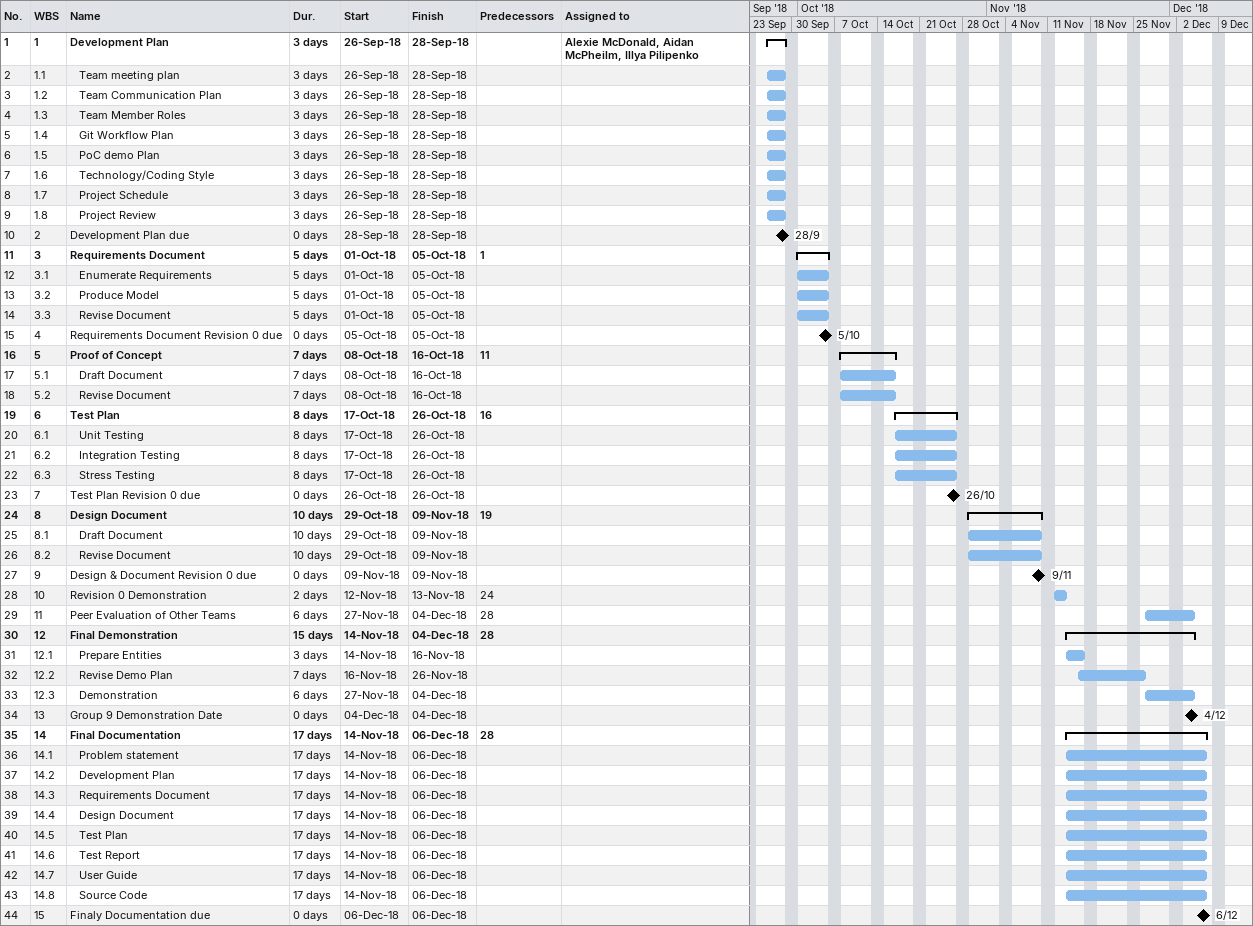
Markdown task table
| ID | WBS | Task | Duration | Start | Finish | Predecessors | Resources |
|---|---|---|---|---|---|---|---|
| 1 | 1 | **Development Plan** | 3d | 2018-09-26 | 2018-09-28 |  | Alexie McDonald, Aidan McPheilm, Illya Pilipenko |
| 2 | 1.1 | Team meeting plan | 3d | 2018-09-26 | 2018-09-28 |  |  |
| 3 | 1.2 | Team Communication Plan | 3d | 2018-09-26 | 2018-09-28 |  |  |
| 4 | 1.3 | Team Member Roles | 3d | 2018-09-26 | 2018-09-28 |  |  |
| 5 | 1.4 | Git Workflow Plan | 3d | 2018-09-26 | 2018-09-28 |  |  |
| 6 | 1.5 | PoC demo Plan | 3d | 2018-09-26 | 2018-09-28 |  |  |
| 7 | 1.6 | Technology/Coding Style | 3d | 2018-09-26 | 2018-09-28 |  |  |
| 8 | 1.7 | Project Schedule | 3d | 2018-09-26 | 2018-09-28 |  |  |
| 9 | 1.8 | Project Review | 3d | 2018-09-26 | 2018-09-28 |  |  |
| 10 | 2 | Development Plan due | 0d | 2018-09-28 | 2018-09-28 |  |  |
| 11 | 3 | **Requirements Document** | 5d | 2018-10-01 | 2018-10-05 | 1 |  |
| 12 | 3.1 | Enumerate Requirements | 5d | 2018-10-01 | 2018-10-05 |  |  |
| 13 | 3.2 | Produce Model | 5d | 2018-10-01 | 2018-10-05 |  |  |
| 14 | 3.3 | Revise Document | 5d | 2018-10-01 | 2018-10-05 |  |  |
| 15 | 4 | Requirements Document Revision 0 due | 0d | 2018-10-05 | 2018-10-05 |  |  |
| 16 | 5 | **Proof of Concept** | 7d | 2018-10-08 | 2018-10-16 | 11 |  |
| 17 | 5.1 | Draft Document | 7d | 2018-10-08 | 2018-10-16 |  |  |
| 18 | 5.2 | Revise Document | 7d | 2018-10-08 | 2018-10-16 |  |  |
| 19 | 6 | **Test Plan** | 8d | 2018-10-17 | 2018-10-26 | 16 |  |
| 20 | 6.1 | Unit Testing | 8d | 2018-10-17 | 2018-10-26 |  |  |
| 21 | 6.2 | Integration Testing | 8d | 2018-10-17 | 2018-10-26 |  |  |
| 22 | 6.3 | Stress Testing | 8d | 2018-10-17 | 2018-10-26 |  |  |
| 23 | 7 | Test Plan Revision 0 due | 0d | 2018-10-26 | 2018-10-26 |  |  |
| 24 | 8 | **Design Document** | 10d | 2018-10-29 | 2018-11-09 | 19 |  |
| 25 | 8.1 | Draft Document | 10d | 2018-10-29 | 2018-11-09 |  |  |
| 26 | 8.2 | Revise Document | 10d | 2018-10-29 | 2018-11-09 |  |  |
| 27 | 9 | Design & Document Revision 0 due | 0d | 2018-11-09 | 2018-11-09 |  |  |
| 28 | 10 | Revision 0 Demonstration | 2d | 2018-11-12 | 2018-11-13 | 24 |  |
| 29 | 11 | Peer Evaluation of Other Teams | 6d | 2018-11-27 | 2018-12-04 | 28 |  |
| 30 | 12 | **Final Demonstration** | 15d | 2018-11-14 | 2018-12-04 | 28 |  |
| 31 | 12.1 | Prepare Entities | 3d | 2018-11-14 | 2018-11-16 |  |  |
| 32 | 12.2 | Revise Demo Plan | 7d | 2018-11-16 | 2018-11-26 |  |  |
| 33 | 12.3 | Demonstration | 6d | 2018-11-27 | 2018-12-04 |  |  |
| 34 | 13 | Group 9 Demonstration Date | 0d | 2018-12-04 | 2018-12-04 |  |  |
| 35 | 14 | **Final Documentation** | 17d | 2018-11-14 | 2018-12-06 | 28 |  |
| 36 | 14.1 | Problem statement | 17d | 2018-11-14 | 2018-12-06 |  |  |
| 37 | 14.2 | Development Plan | 17d | 2018-11-14 | 2018-12-06 |  |  |
| 38 | 14.3 | Requirements Document | 17d | 2018-11-14 | 2018-12-06 |  |  |
| 39 | 14.4 | Design Document | 17d | 2018-11-14 | 2018-12-06 |  |  |
| 40 | 14.5 | Test Plan | 17d | 2018-11-14 | 2018-12-06 |  |  |
| 41 | 14.6 | Test Report | 17d | 2018-11-14 | 2018-12-06 |  |  |
| 42 | 14.7 | User Guide | 17d | 2018-11-14 | 2018-12-06 |  |  |
| 43 | 14.8 | Source Code | 17d | 2018-11-14 | 2018-12-06 |  |  |
| 44 | 15 | Finaly Documentation due | 0d | 2018-12-06 | 2018-12-06 |  |  |
